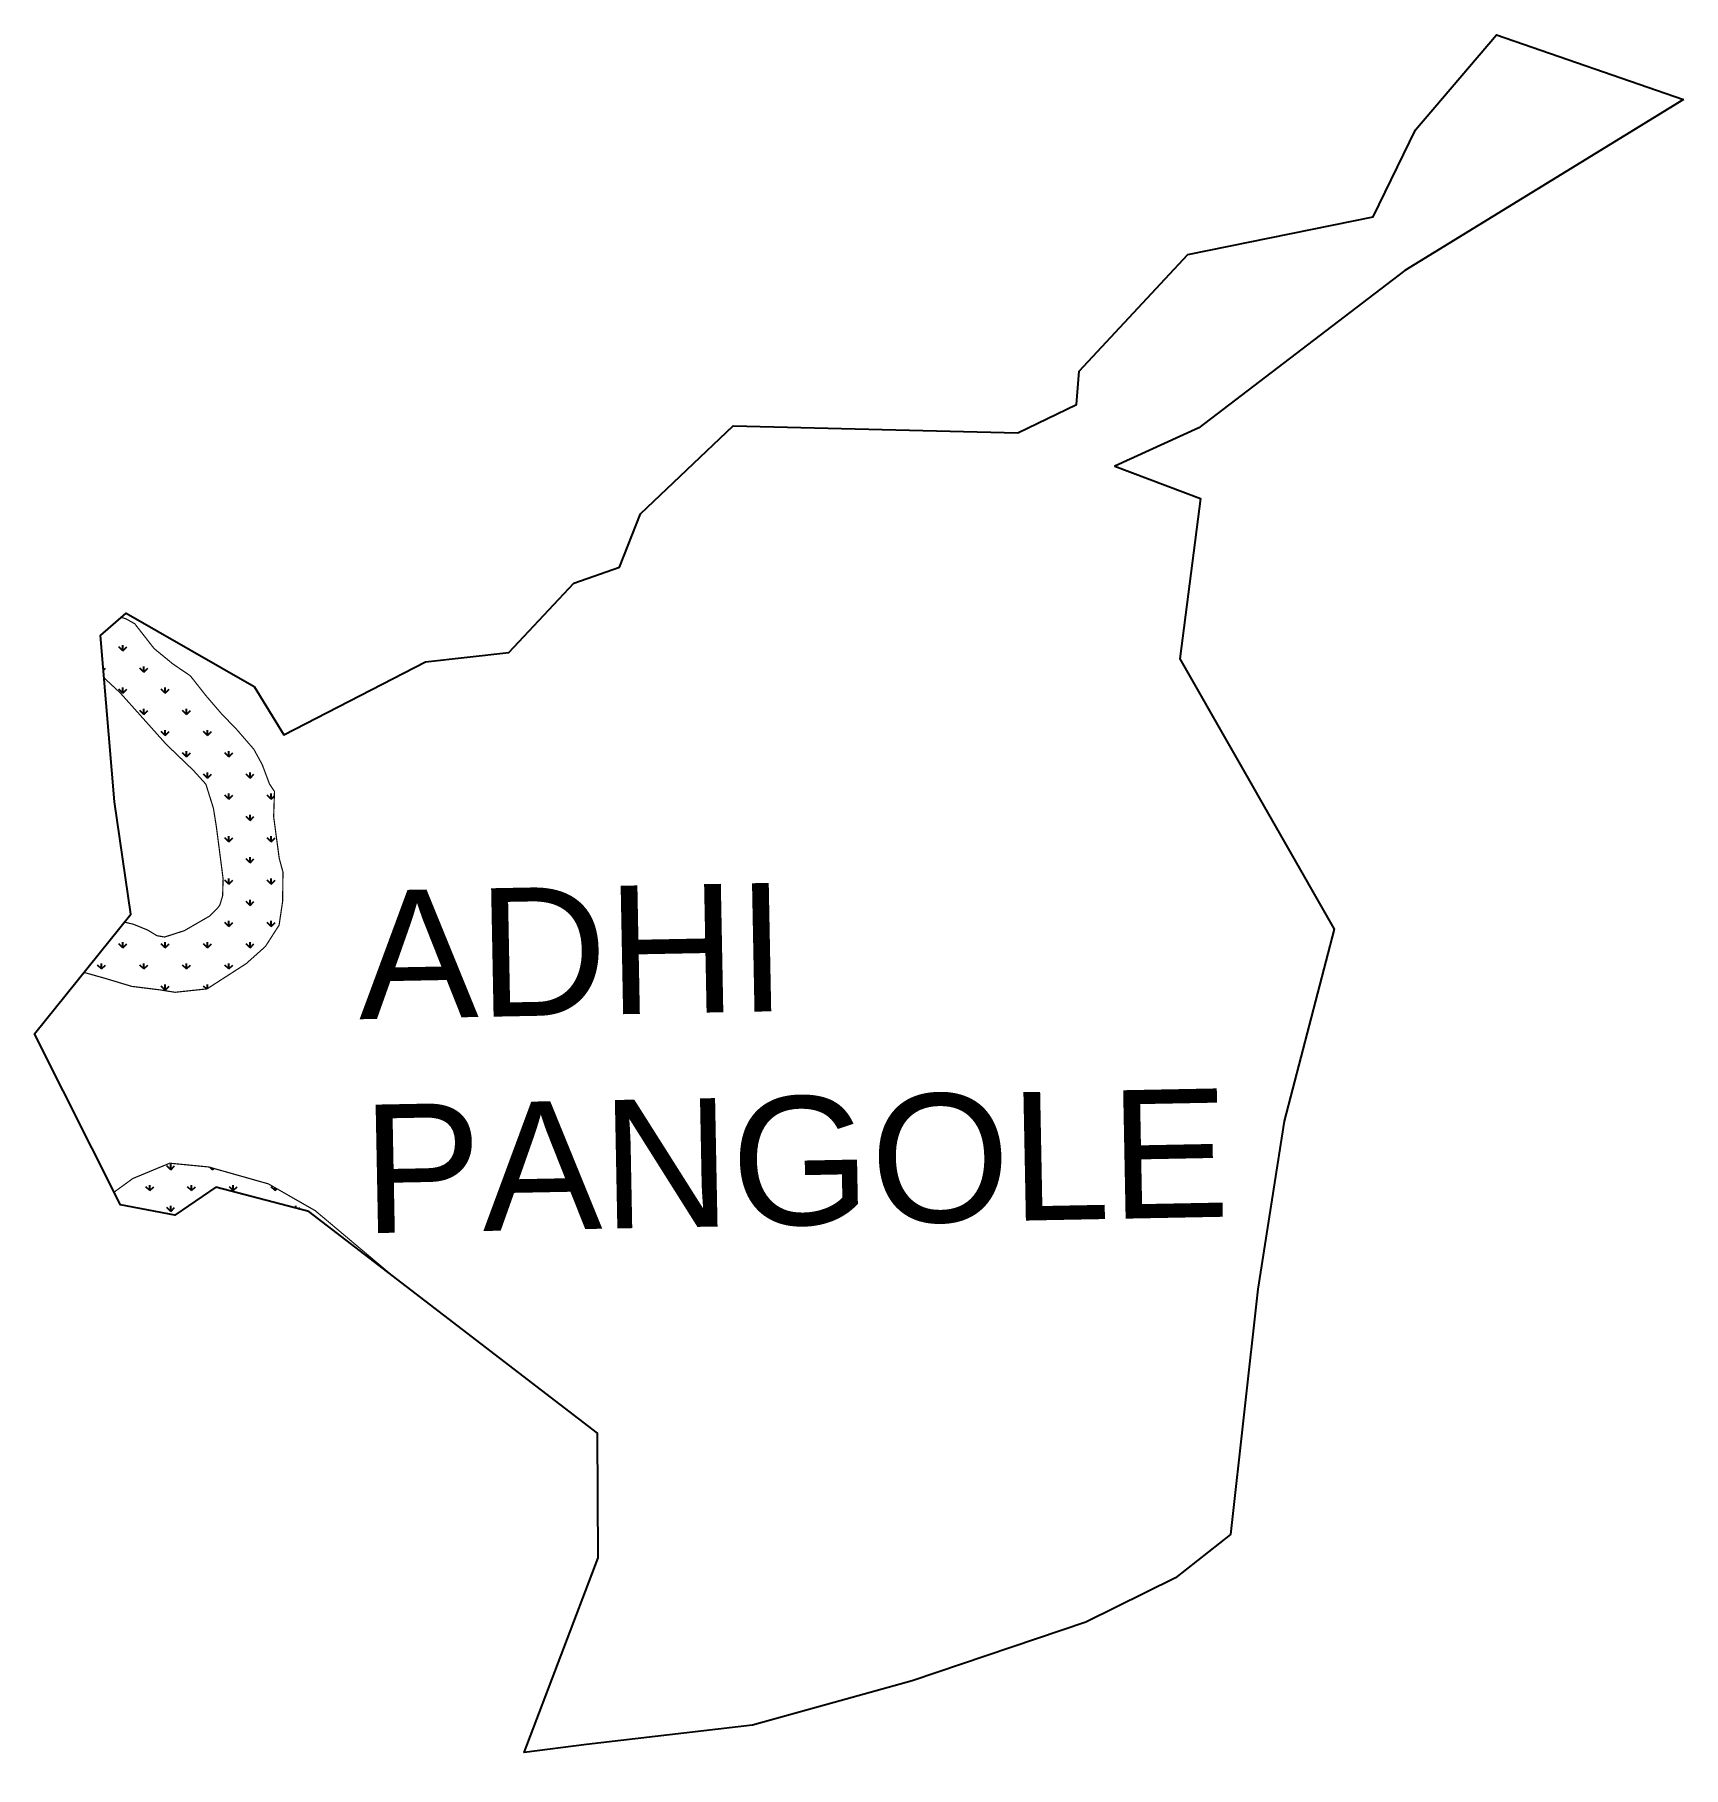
# Model space of a CAD drawing. Header units: metres. Extents: x 279104 to 280500, y 2035166 to 2036633.
import ezdxf

# ---------------------------------------------------------------- set-up
doc = ezdxf.new("R2010")
doc.units = ezdxf.units.M
for name, color, linetype in [('MANGROOVE BUFFER ZONE', 120, 'Continuous'), ('village', 3, 'Continuous'), ('VILLAGE NAME', 250, 'Continuous')]:
    doc.layers.add(name, color=color, linetype=linetype)
doc.styles.get("Standard").update_dxf_attribs({"font": 'simplex.shx'})

msp = doc.modelspace()

# ---------------------------------------------------------------- hatches: boundary and pattern name
at = {"layer": 'MANGROOVE BUFFER ZONE'}
h = msp.add_hatch(dxfattribs=at)
h.set_pattern_fill('GRASS', color=256)
h.paths.add_polyline_path([(279306.7, 2035992.4), (279302.5, 2035998.6), (279296.3, 2036015.1), (279289.2, 2036028.1), (279274.2, 2036045.4), (279262.3, 2036057.6), (279248.8, 2036073.3), (279235.4, 2036090.3), (279220.8, 2036100.2), (279204.8, 2036113.3), (279188.4, 2036134.3), (279181, 2036138.5), (279177, 2036139.7), (279159.5, 2036124.3), (279162.5, 2036088.4), (279176, 2036075.9), (279215.1, 2036032.2), (279238.1, 2036010.1), (279248.6, 2035998.5), (279255, 2035978.1), (279257.5, 2035962.4), (279263.2, 2035918.4), (279262.8, 2035904), (279260.4, 2035896.1), (279258.3, 2035893.3), (279251.7, 2035886.8), (279230.4, 2035874.5), (279213.7, 2035869.1), (279207.2, 2035870.2), (279199.3, 2035875), (279187.3, 2035879.9), (279179.7, 2035881.7), (279145.5, 2035839.1), (279163.6, 2035834), (279185.9, 2035827.3), (279210.1, 2035824.3), (279222.5, 2035822.3), (279249.6, 2035825.2), (279282.8, 2035846.6), (279299, 2035861.1), (279310.6, 2035879.1), (279313.6, 2035899.3), (279313.9, 2035924), (279310.7, 2035935.8), (279306, 2035971)])
h = msp.add_hatch(dxfattribs=at)
h.set_pattern_fill('GRASS', color=256, scale=25)
h.set_pattern_definition([(90, (0, 0), (-17.67766952, 17.67766952), [4.6875, -30.66783907]), (45, (0, 0), (-17.67766953, 17.67766953), [4.6875, -20.3125]), (135, (0, 0), (-17.67766953, -17.67766953), [4.6875, -20.3125])])
h.paths.add_polyline_path([(279203.8, 2035584.9), (279203.4, 2035585.6), (279204.7, 2035581.7)], flags=16)
h.paths.add_polyline_path([(279335.9, 2035636.6), (279407.3, 2035581.8), (279387.3, 2035598.6), (279341.2, 2035637.4), (279301.5, 2035660.1), (279251, 2035674.4), (279218, 2035677.6), (279186.7, 2035664.6), (279170.9, 2035653.1), (279176.3, 2035642.4), (279222.2, 2035633.7), (279257.1, 2035657.4)])
h.paths.add_polyline_path([(279422.8, 2035227.6), (279428.6, 2035228.4), (279431.1, 2035228.2), (279425.7, 2035229.8)])
h.paths.add_polyline_path([(279454.2, 2035166.6), (279450.4, 2035166.4), (279453, 2035166.1)])
h.paths.add_polyline_path([(279434.3, 2035169.3), (279429.8, 2035170.5), (279432.2, 2035169), (279443.8, 2035167.4)])
h.paths.add_polyline_path([(279457.1, 2035172.6), (279456.6, 2035167.8), (279461, 2035169.9), (279457.5, 2035181.6)])
h.paths.add_polyline_path([(279425.9, 2035172.9), (279422.8, 2035179.1), (279424.2, 2035174)])
h.paths.add_polyline_path([(279437.5, 2035226.4), (279438.7, 2035225.6), (279441.6, 2035223), (279444.5, 2035219.4), (279442.3, 2035225)])
h.paths.add_polyline_path([(279412.9, 2035213.1), (279413, 2035219.9), (279410.7, 2035218.1)])

# ---------------------------------------------------------------- linework, layer by layer
at = {"color": 3, "flags": 128}
msp.add_lwpolyline([(279434.6, 2036102), (279505.1, 2036110.1)], dxfattribs=at)
at = {"layer": 'MANGROOVE BUFFER ZONE', "const_width": 1, "flags": 128}
for points in [[(279145.5, 2035839.1), (279163.6, 2035834), (279185.9, 2035827.3), (279210.1, 2035824.3), (279222.5, 2035822.3), (279249.6, 2035825.2), (279282.8, 2035846.6), (279299, 2035861.1), (279310.6, 2035879.1), (279313.6, 2035899.3), (279313.9, 2035924), (279310.7, 2035935.8), (279306, 2035971), (279306.7, 2035992.4), (279302.5, 2035998.6), (279296.3, 2036015.1), (279289.2, 2036028.1), (279274.2, 2036045.4), (279262.3, 2036057.6), (279248.8, 2036073.3), (279235.4, 2036090.3), (279220.8, 2036100.2), (279204.8, 2036113.3), (279188.4, 2036134.3), (279181, 2036138.5), (279177, 2036139.7)], [(279162.5, 2036088.4), (279176, 2036075.9), (279215.1, 2036032.2), (279238.1, 2036010.1), (279248.6, 2035998.5), (279255, 2035978.1), (279257.5, 2035962.4), (279263.2, 2035918.4), (279262.8, 2035904), (279260.4, 2035896.1), (279258.3, 2035893.3), (279251.7, 2035886.8), (279230.4, 2035874.5), (279213.7, 2035869.1), (279207.2, 2035870.2), (279199.3, 2035875), (279187.3, 2035879.9), (279179.7, 2035881.7)], [(279407.3, 2035581.8), (279387.3, 2035598.6), (279341.2, 2035637.4), (279301.5, 2035660.1), (279251, 2035674.4), (279218, 2035677.6), (279186.7, 2035664.6), (279170.9, 2035653.1)]]:
    msp.add_lwpolyline(points, dxfattribs=at)
at = {"layer": 'village', "color": 3}
for points in [[(279505.1, 2036110.1, 0), (279560.2, 2036168.6, 0), (279598.9, 2036182.2, 0), (279616.5, 2036227.3, 0), (279695.1, 2036301.8, 0), (279936.2, 2036296.1, 0), (279985.9, 2036320, 0), (279988.2, 2036348.1, 0), (280080.2, 2036447, 0), (280237, 2036478.9, 0), (280273, 2036552.4, 0), (280341.5, 2036633.1, 0), (280499.7, 2036578.3, 0)], [(280499.7, 2036578.3, 0), (280264, 2036433.4, 0), (280089.4, 2036300.3, 0), (280018.3, 2036267.7, 0), (280090.9, 2036240.3, 0), (280073.4, 2036104.5, 0), (280204, 2035875.7, 0), (280161.6, 2035713.2, 0), (280139.5, 2035570.9, 0), (280116.3, 2035363.1, 0), (280069.6, 2035326.4, 0), (279993.8, 2035289.1, 0), (279846.6, 2035239.2, 0), (279711.4, 2035201.9, 0), (279570.9, 2035185.5, 0), (279518.2, 2035178.7, 0), (279580.8, 2035343.4, 0), (279580.3, 2035449.1, 0), (279335.9, 2035636.6, 0), (279257.1, 2035657.4, 0), (279222.2, 2035633.7, 0), (279176.3, 2035642.4, 0), (279103.6, 2035787, 0), (279185.1, 2035888.4, 0), (279171.2, 2035983.5, 0), (279159.5, 2036124.3, 0), (279181, 2036143.2, 0), (279289.5, 2036081.1, 0), (279314.5, 2036040.2, 0), (279434.6, 2036102, 0)]]:
    msp.add_polyline3d(points, dxfattribs=at)

# ---------------------------------------------------------------- texts
at = {"layer": 'VILLAGE NAME', "insert": (279376.4, 2035908.2), "char_height": 108.748, "attachment_point": 1, "rotation": 1.1028}
msp.add_mtext_dynamic_manual_height_columns('{\\fArial|b0|i0|c0|p34;ADHI PANGOLE}', width=726.929, gutter_width=543.7, heights=[0], dxfattribs=at)

doc.saveas('drawing.dxf')
